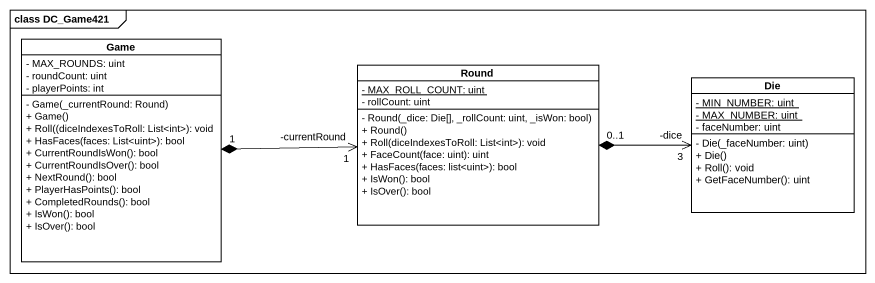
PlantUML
@startuml
mainframe class DC_Game421
hide circle
hide empty members
skinparam classAttributeIconSize 0
class Game {
  - MAX_ROUNDS: uint
  - roundCount: uint
  - playerPoints: int
  - Game(_currentRound: Round)
  + Game()
  + Roll((diceIndexesToRoll: List<int>): void
  + HasFaces(faces: List<uint>): bool
  + CurrentRoundIsWon(): bool
  + CurrentRoundIsOver(): bool
  + NextRound(): bool
  + PlayerHasPoints(): bool
  + CompletedRounds(): bool
  + IsWon(): bool
  + IsOver(): bool
}
class Round {
  {static} - MAX_ROLL_COUNT: uint
  - rollCount: uint
  - Round(_dice: Die[], _rollCount: uint, _isWon: bool)
  + Round()
  + Roll(diceIndexesToRoll: List<int>): void
  + FaceCount(face: uint): uint
  + HasFaces(faces: list<uint>): bool
  + IsWon(): bool
  + IsOver(): bool
}
class Die {
  {static} - MIN_NUMBER: uint
  {static} - MAX_NUMBER: uint
  - faceNumber: uint
  - Die(_faceNumber: uint)
  + Die()
  + Roll(): void
  + GetFaceNumber(): uint
}
Game "1" *-right-> "-currentRound\n1" Round
Round "0..1" *-right-> "-dice\n3" Die
@enduml
